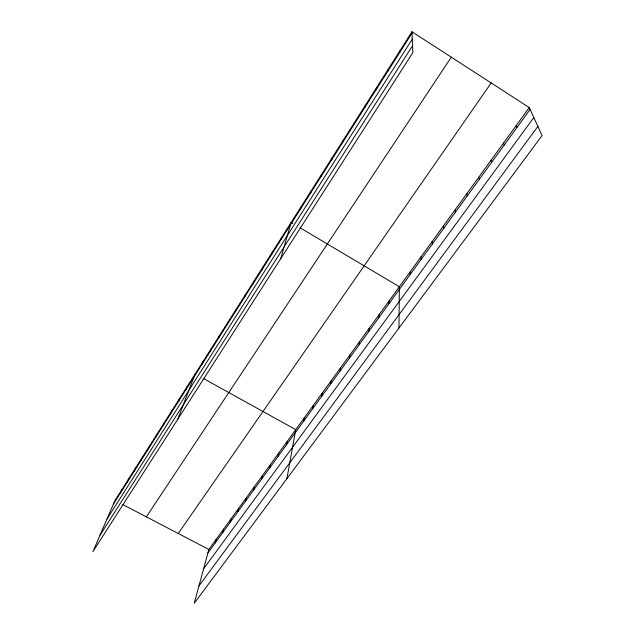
<?xml version="1.0" encoding="UTF-8"?>
<svg xmlns="http://www.w3.org/2000/svg" width="635" height="635" viewBox="0 0 635 635"><rect width="100%" height="100%" fill="white"/><g stroke="black" fill="none" stroke-linecap="round" stroke-linejoin="round"><path stroke-width="0.95" d="M398.97 328.001L399.351 286.75L300.022 227.767M399.844 52.316L399.867 50.848M389.025 303.633L389.112 300.863M378.912 317.563L379.055 314.738M387.906 71.144L388.009 69.564M368.967 331.256L369.165 328.374M359.188 344.718L359.442 341.789M349.575 357.949L349.885 354.965M376.206 89.591L376.388 87.908M340.13 370.959L340.479 367.927M330.835 383.754L331.24 380.683M364.744 107.672L364.998 105.886M321.691 396.343L322.143 393.216M312.698 408.726L313.198 405.559M303.855 420.902L304.395 417.695M353.505 125.397L353.822 123.523M286.885 478.711L295.735 429.641L203.827 378.73M286.583 444.675L287.21 441.396M342.487 142.78L342.868 140.811M278.154 456.287L278.821 452.961M269.859 467.709L270.566 464.352M331.676 159.829L332.129 157.766M261.691 478.957L262.43 475.567M253.651 490.029L254.429 486.608M245.729 500.928L246.539 497.483M321.072 176.554L321.588 174.411M237.927 511.667L238.776 508.19M230.251 522.24L231.124 518.739M222.679 532.662L223.591 529.13M310.666 192.953L311.245 190.73M215.225 542.925L216.17 539.369M529.272 107.569L208.859 549.458L194.254 603.25L542.076 135.596L529.272 107.569L411.964 31.75L114.991 500.491L92.924 551.593L412.845 52.594L411.964 31.75M300.458 209.058L301.093 206.756M280.686 258.739L291.124 222.48L292.743 223.441M280.892 239.919L281.63 237.474M271.518 254.706L272.304 252.198M262.303 269.24L263.136 266.668M253.246 283.52L254.127 280.884M244.348 297.553L245.269 294.862M235.601 311.348L236.569 308.602M227.005 324.914L228.005 322.112M218.551 338.249L219.591 335.391M210.233 351.361L211.32 348.448M202.057 364.252L203.176 361.299M177.689 419.378L195.167 373.936M186.103 389.414L187.293 386.374M178.324 401.693L179.538 398.605M170.664 413.774L171.91 410.647M163.124 425.664L164.401 422.497M155.702 437.364L157.012 434.165M148.399 448.889L149.741 445.651M141.208 460.224L142.573 456.954M134.128 471.392L135.517 468.09M127.159 482.394L128.572 479.052M120.285 493.22L121.73 489.855M113.522 503.888L412.028 33.099M107.037 518.914L412.282 39.14M100.044 535.114L412.559 45.76M146.336 516.842L451.294 57.174M178.252 533.487L491.18 82.947M207.883 553.037L530.106 109.395M203.589 568.865L533.821 117.523M198.953 585.922L537.885 126.413M122.857 504.595L208.859 549.458M516.295 125.476L517.033 127.397M503.563 143.026L504.214 145.042M491.085 160.234L491.649 162.346M478.846 177.117L479.322 179.308M466.836 193.675L467.241 195.953M455.057 209.923L455.382 212.28M443.5 225.862L443.746 228.29M432.157 241.506L432.332 244.015M421.021 256.865L421.124 259.437M410.083 271.939L410.123 274.582"/></g></svg>
